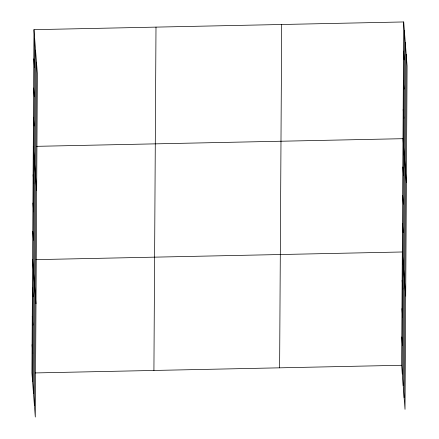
<?xml version="1.0" encoding="UTF-8"?>
<svg xmlns="http://www.w3.org/2000/svg" width="439" height="439" viewBox="0 0 439 439"><rect width="100%" height="100%" fill="white"/><g stroke="black" fill="none" stroke-linecap="round" stroke-linejoin="round"><path stroke-width="0.66" d="M33.984 29.665L31.915 373.002L35.301 417.05L37.375 73.719L33.984 29.665L403.699 21.95L407.085 65.998L405.016 409.335L401.625 365.281L403.699 21.95M32.585 381.743L34.659 38.412M33.485 393.393L35.554 50.062M34.407 405.4L36.481 62.069M153.919 370.456L155.993 27.119M279.621 367.827L281.69 24.496M402.3 374.028L404.368 30.692M403.194 385.678L405.268 42.347M404.116 397.679L406.19 54.348M36.673 146.33L402.991 138.686L406.382 182.734M35.987 259.63L402.311 251.981L405.696 296.034M35.301 372.93L401.625 365.281M403.523 51.133L404.193 59.88M403.342 80.315L404.017 89.062M403.167 109.498L403.842 118.245M402.821 167.007L403.496 175.754M402.651 195.333L403.326 204.075M402.481 223.66L403.15 232.401M402.135 280.307L402.81 289.054M401.965 308.633L402.64 317.375M401.795 336.96L402.47 345.702M33.808 58.853L34.483 67.595M33.633 88.036L34.308 96.778M33.457 117.218L34.132 125.96M33.282 146.401L36.673 190.449M33.112 174.727L33.781 183.469M32.941 203.048L33.611 211.796M32.766 231.375L33.441 240.122M32.596 259.701L35.987 303.75M32.426 288.028L33.101 296.769M32.256 316.349L32.93 325.096M32.085 344.675L32.755 353.417"/></g></svg>
